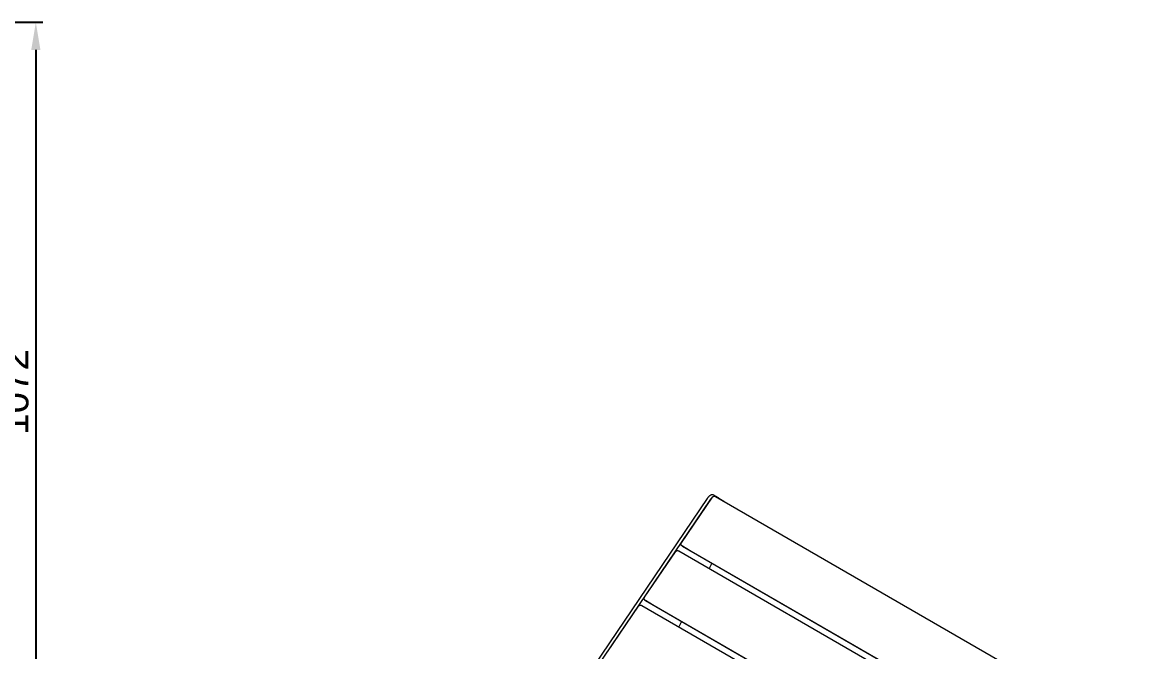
# Model space of a CAD drawing. Header units: millimetres. Extents: x 143 to 4970, y 293 to 3610.
# Drawn here: x 3321 to 4939, y 2606 to 3519 of the extents above; entities that cross this region are included whole.
import ezdxf

# ---------------------------------------------------------------- set-up
doc = ezdxf.new("R2010")
doc.units = ezdxf.units.MM
doc.layers.add('ZANO_R', color=7, linetype='Continuous', lineweight=0)
doc.styles.get("Standard").update_dxf_attribs({"font": 'ARIALUNI.TTF'})
doc.dimstyles.new('pl i ang', dxfattribs={"dimtxt": 50, "dimasz": 50, "dimexe": 1.25, "dimexo": 0.625, "dimgap": 10, "dimtad": 1, "dimtoh": 1, "dimtxsty": 'Standard', "dimcen": 2.5, "dimclrd": 1, "dimclre": 1, "dimclrt": 1, "dimadec": 0, "dimazin": 0, "dimtfac": 1, "dimtmove": 0, "dimatfit": 3, "dimfxl": 1, "dimarcsym": 1})

# ---------------------------------------------------------------- blocks, each defined once
blk = doc.blocks.new('*D394')
at = {"layer": 'ZANO_R', "color": 1, "lineweight": -2}
for p, q in [((3271.3, 3518.7), (3351, 3518.7)), ((3341, 3478.7), (3341, 2486.3)), ((3265.1, 2446.3), (3351, 2446.3))]:
    blk.add_line(p, q, dxfattribs=at)
at = {"layer": 'ZANO_R', "color": 1}
for points in [[(3347.6, 3478.7), (3334.3, 3478.7), (3341, 3518.7)], [(3334.3, 2486.3), (3347.6, 2486.3), (3341, 2446.3)]]:
    blk.add_solid(points, dxfattribs=at)
at = {"layer": 'ZANO_R', "color": 1, "insert": (3310.5, 2982.5), "char_height": 40, "attachment_point": 5, "rotation": 90}
blk.add_mtext('1072', dxfattribs=at)

msp = doc.modelspace()

# ---------------------------------------------------------------- linework, layer by layer
at = {"layer": 'ZANO_R'}
for p, q in [((4318.4, 2831.8), (4318.1, 2831.5)), ((4318.7, 2832), (4318.4, 2831.8)), ((4319.1, 2832.3), (4318.7, 2832)), ((4319.2, 2832.4), (4319.1, 2832.3)), ((4319.4, 2832.5), (4319.2, 2832.4)), ((4319.5, 2832.6), (4319.4, 2832.5)), ((4319.7, 2832.7), (4319.5, 2832.6)), ((4319.9, 2832.7), (4319.7, 2832.7)), ((4320, 2832.8), (4319.9, 2832.7)), ((4320.2, 2832.9), (4320, 2832.8)), ((4320.3, 2833), (4320.2, 2832.9)), ((4320.5, 2833.1), (4320.3, 2833)), ((4320.6, 2833.1), (4320.5, 2833.1)), ((4320.8, 2833.2), (4320.6, 2833.1)), ((4320.9, 2833.2), (4320.8, 2833.2)), ((4321.1, 2833.3), (4320.9, 2833.2)), ((4321.2, 2833.3), (4321.1, 2833.3)), ((4321.4, 2833.4), (4321.2, 2833.3)), ((4321.5, 2833.4), (4321.4, 2833.4)), ((4321.7, 2833.4), (4321.5, 2833.4)), ((4321.8, 2833.5), (4321.7, 2833.4)), ((4321.9, 2833.5), (4321.8, 2833.5)), ((4322.1, 2833.5), (4321.9, 2833.5)), ((4322.2, 2833.5), (4322.1, 2833.5)), ((4322.3, 2833.5), (4322.2, 2833.5)), ((4322.4, 2833.5), (4322.3, 2833.5)), ((4322.5, 2833.5), (4322.4, 2833.5)), ((4322.4, 2833.5), (4322.4, 2833.5)), ((4322.6, 2833.5), (4322.5, 2833.5)), ((4322.7, 2833.5), (4322.6, 2833.5)), ((4322.6, 2833.5), (4322.6, 2833.5)), ((4322.8, 2833.5), (4322.7, 2833.5)), ((4322.7, 2833.5), (4322.7, 2833.5)), ((4322.9, 2833.5), (4322.8, 2833.5)), ((4323, 2833.5), (4322.9, 2833.5)), ((4322.9, 2833.5), (4322.9, 2833.5)), ((4323.1, 2833.5), (4323, 2833.5)), ((4323, 2833.5), (4323, 2833.5)), ((4323.2, 2833.5), (4323.1, 2833.5)), ((4323.1, 2833.5), (4323.1, 2833.5)), ((4323.2, 2833.4), (4323.2, 2833.5)), ((4323.3, 2833.4), (4323.2, 2833.4)), ((4323.4, 2833.4), (4323.3, 2833.4)), ((4323.3, 2833.4), (4323.3, 2833.4)), ((4323.5, 2833.4), (4323.4, 2833.4)), ((4323.4, 2833.4), (4323.4, 2833.4)), ((4323.6, 2833.3), (4323.5, 2833.4)), ((4323.5, 2833.4), (4323.5, 2833.4)), ((4323.7, 2833.3), (4323.6, 2833.3)), ((4323.6, 2833.3), (4323.6, 2833.3)), ((4323.8, 2833.2), (4323.7, 2833.3)), ((4323.7, 2833.3), (4323.7, 2833.3)), ((4323.8, 2833.2), (4323.8, 2833.2)), ((4331.4, 2828.9), (4323.8, 2833.2)), ((4315.1, 2828.2), (3899.4, 2215.6)), ((4318.8, 2825.6), (3903, 2213)), ((4277.7, 2763.8), (4322.6, 2829.9)), ((4315.4, 2828.5), (4315.1, 2828.2)), ((4315.6, 2828.9), (4315.4, 2828.5)), ((4315.8, 2829.2), (4315.6, 2828.9)), ((4316.1, 2829.5), (4315.8, 2829.2)), ((4316.4, 2829.8), (4316.1, 2829.5)), ((4316.6, 2830.1), (4316.4, 2829.8)), ((4316.9, 2830.4), (4316.6, 2830.1)), ((4317.2, 2830.7), (4316.9, 2830.4)), ((4317.5, 2831), (4317.2, 2830.7)), ((4317.8, 2831.3), (4317.5, 2831)), ((4318.1, 2831.5), (4317.8, 2831.3)), ((4319.1, 2826.1), (4318.8, 2825.6)), ((4319.4, 2826.5), (4319.1, 2826.1)), ((4319.8, 2826.9), (4319.4, 2826.5)), ((4320.1, 2827.3), (4319.8, 2826.9)), ((4320.5, 2827.7), (4320.1, 2827.3)), ((4320.9, 2828.1), (4320.5, 2827.7)), ((4321.3, 2828.5), (4320.9, 2828.1)), ((4321.7, 2828.8), (4321.3, 2828.5)), ((4322.1, 2829.2), (4321.7, 2828.8)), ((4322.6, 2829.9), (4322.7, 2830)), ((4322.7, 2830.1), (4322.8, 2830.2)), ((4322.7, 2830), (4322.7, 2830.1)), ((4322.8, 2830.2), (4322.9, 2830.3)), ((4322.9, 2830.3), (4323, 2830.4)), ((4323, 2830.4), (4323, 2830.5)), ((4323, 2830.5), (4323.1, 2830.5)), ((4323.1, 2830.5), (4323.2, 2830.6)), ((4323.2, 2830.6), (4323.3, 2830.7)), ((4323.3, 2830.7), (4323.4, 2830.8)), ((4323.4, 2830.8), (4323.5, 2830.8)), ((4323.5, 2830.8), (4323.6, 2830.9)), ((4323.6, 2830.9), (4323.7, 2831)), ((4323.7, 2831), (4323.8, 2831)), ((4323.8, 2831), (4323.9, 2831.1)), ((4323.9, 2831.1), (4324, 2831.1)), ((4324, 2831.1), (4324.2, 2831.2)), ((4324.2, 2831.2), (4324.3, 2831.2)), ((4324.3, 2831.2), (4324.4, 2831.3)), ((4324.4, 2831.3), (4324.5, 2831.3)), ((4324.5, 2831.3), (4324.6, 2831.3)), ((4324.6, 2831.3), (4324.7, 2831.3)), ((4324.7, 2831.3), (4324.9, 2831.4)), ((4324.9, 2831.4), (4325, 2831.4)), ((4325, 2831.4), (4325.1, 2831.4)), ((4325.1, 2831.4), (4325.2, 2831.4)), ((4325.2, 2831.4), (4325.3, 2831.4)), ((4325.3, 2831.4), (4325.5, 2831.4)), ((4325.5, 2831.4), (4325.6, 2831.4)), ((4325.6, 2831.4), (4325.7, 2831.4)), ((4325.7, 2831.4), (4325.8, 2831.4)), ((4325.8, 2831.4), (4325.9, 2831.4)), ((4325.9, 2831.4), (4326.1, 2831.4)), ((4326.1, 2831.4), (4326.2, 2831.3)), ((4326.2, 2831.3), (4326.3, 2831.3)), ((4326.3, 2831.3), (4326.4, 2831.3)), ((4326.4, 2831.3), (4326.5, 2831.3)), ((4326.5, 2831.3), (4326.6, 2831.2)), ((4326.6, 2831.2), (4326.7, 2831.2)), ((4326.7, 2831.2), (4326.9, 2831.1)), ((4326.9, 2831.1), (4327, 2831.1)), ((4327, 2831.1), (4327.1, 2831)), ((4327.1, 2831), (4327.2, 2831)), ((4327.2, 2831), (4939.5, 2477.4)), ((4331.4, 2828.9), (4332.9, 2828)), ((4332.9, 2828), (4334.4, 2827.1)), ((4334.4, 2827.1), (4338.9, 2824.2)), ((4224.1, 2684.8), (4269, 2750.9)), ((4269, 2751), (4269.1, 2751.1)), ((4269, 2750.9), (4269, 2751)), ((4269.1, 2751.1), (4269.2, 2751.2)), ((4269.2, 2751.2), (4269.3, 2751.3)), ((4269.3, 2751.4), (4269.4, 2751.5)), ((4269.3, 2751.3), (4269.3, 2751.4)), ((4269.4, 2751.5), (4269.5, 2751.5)), ((4269.5, 2751.5), (4269.6, 2751.6)), ((4269.6, 2751.6), (4269.7, 2751.7)), ((4269.7, 2751.7), (4269.8, 2751.8)), ((4269.8, 2751.8), (4269.9, 2751.8)), ((4269.9, 2751.8), (4270, 2751.9)), ((4270, 2751.9), (4270.1, 2752)), ((4270.1, 2752), (4270.2, 2752)), ((4270.2, 2752), (4270.3, 2752.1)), ((4270.3, 2752.1), (4270.4, 2752.1)), ((4270.4, 2752.1), (4270.5, 2752.2)), ((4270.5, 2752.2), (4270.7, 2752.2)), ((4270.7, 2752.2), (4270.8, 2752.3)), ((4270.8, 2752.3), (4270.9, 2752.3)), ((4270.9, 2752.3), (4271, 2752.3)), ((4271, 2752.3), (4271.1, 2752.3)), ((4271.1, 2752.3), (4271.2, 2752.4)), ((4271.2, 2752.4), (4271.4, 2752.4)), ((4271.4, 2752.4), (4271.5, 2752.4)), ((4271.5, 2752.4), (4271.6, 2752.4)), ((4271.6, 2752.4), (4271.7, 2752.4)), ((4271.7, 2752.4), (4271.8, 2752.4)), ((4271.8, 2752.4), (4272, 2752.4)), ((4272, 2752.4), (4272.1, 2752.4)), ((4272.1, 2752.4), (4272.2, 2752.4)), ((4272.2, 2752.4), (4272.3, 2752.4)), ((4272.3, 2752.4), (4272.4, 2752.4)), ((4272.4, 2752.4), (4272.6, 2752.3)), ((4272.6, 2752.3), (4272.7, 2752.3)), ((4272.7, 2752.3), (4272.8, 2752.3)), ((4272.8, 2752.3), (4272.9, 2752.3)), ((4272.9, 2752.3), (4273, 2752.2)), ((4273, 2752.2), (4273.1, 2752.2)), ((4273.1, 2752.2), (4273.2, 2752.1)), ((4273.2, 2752.1), (4273.4, 2752.1)), ((4273.4, 2752.1), (4273.5, 2752)), ((4273.5, 2752), (4273.6, 2752)), ((4273.6, 2752), (4897.5, 2391.7)), ((4277.1, 2762), (4277.2, 2762.1)), ((4277.1, 2761.9), (4277.1, 2762)), ((4277.1, 2761.8), (4277.1, 2761.9)), ((4277.2, 2761.7), (4277.1, 2761.8)), ((4277.2, 2762.6), (4277.3, 2762.7)), ((4277.2, 2762.5), (4277.2, 2762.6)), ((4277.2, 2762.4), (4277.2, 2762.5)), ((4277.2, 2762.3), (4277.2, 2762.4)), ((4277.2, 2762.1), (4277.2, 2762.3)), ((4277.2, 2761.5), (4277.2, 2761.7)), ((4277.2, 2761.4), (4277.2, 2761.5)), ((4277.2, 2761.3), (4277.2, 2761.4)), ((4277.2, 2761.2), (4277.2, 2761.3)), ((4277.2, 2761.1), (4277.2, 2761.2)), ((4277.3, 2760.9), (4277.2, 2761.1)), ((4277.3, 2763), (4277.4, 2763.1)), ((4277.3, 2762.9), (4277.3, 2763)), ((4277.3, 2762.7), (4277.3, 2762.9)), ((4277.3, 2760.8), (4277.3, 2760.9)), ((4277.3, 2760.7), (4277.3, 2760.8)), ((4277.4, 2760.6), (4277.3, 2760.7)), ((4277.4, 2763.3), (4277.5, 2763.4)), ((4277.4, 2763.2), (4277.4, 2763.3)), ((4277.4, 2763.1), (4277.4, 2763.2)), ((4277.4, 2760.5), (4277.4, 2760.6)), ((4277.5, 2760.4), (4277.4, 2760.5)), ((4277.5, 2763.4), (4277.6, 2763.5)), ((4277.5, 2760.3), (4277.5, 2760.4)), ((4277.6, 2760.2), (4277.5, 2760.3)), ((4277.6, 2763.6), (4277.7, 2763.7)), ((4277.6, 2763.5), (4277.6, 2763.6)), ((4277.7, 2760.1), (4277.6, 2760.2)), ((4277.7, 2763.7), (4277.7, 2763.8)), ((4277.7, 2763.8), (4277.7, 2763.8)), ((4277.7, 2760), (4277.7, 2760.1)), ((4277.8, 2759.9), (4277.7, 2760)), ((4277.9, 2759.8), (4277.8, 2759.9)), ((4277.9, 2759.7), (4277.9, 2759.8)), ((4278, 2759.6), (4277.9, 2759.7)), ((4278.1, 2759.5), (4278, 2759.6)), ((4278.2, 2759.4), (4278.1, 2759.5)), ((4278.3, 2759.3), (4278.2, 2759.4)), ((4278.4, 2759.2), (4278.3, 2759.3)), ((4278.5, 2759.2), (4278.4, 2759.2)), ((4278.6, 2759.1), (4278.5, 2759.2)), ((4278.7, 2759), (4278.6, 2759.1)), ((4278.8, 2759), (4278.7, 2759)), ((4278.9, 2758.9), (4278.8, 2759)), ((4278.9, 2758.9), (4278.9, 2758.9)), ((4278.9, 2758.9), (4900.9, 2399.8)), ((4291.8, 2751.3), (4278.9, 2758.9)), ((4908.6, 2395.2), (4291.8, 2751.3)), ((4321.7, 2734.1), (4317.7, 2726.5)), ((4170.5, 2605.8), (4215.4, 2671.9)), ((4215.4, 2672), (4215.5, 2672.1)), ((4215.4, 2671.9), (4215.4, 2672)), ((4215.5, 2672.1), (4215.6, 2672.2)), ((4215.6, 2672.2), (4215.7, 2672.3)), ((4215.7, 2672.4), (4215.8, 2672.5)), ((4215.7, 2672.3), (4215.7, 2672.4)), ((4215.8, 2672.5), (4215.9, 2672.5)), ((4215.9, 2672.5), (4216, 2672.6)), ((4216, 2672.6), (4216.1, 2672.7)), ((4216.1, 2672.7), (4216.2, 2672.8)), ((4216.2, 2672.8), (4216.3, 2672.8)), ((4216.3, 2672.8), (4216.4, 2672.9)), ((4216.4, 2672.9), (4216.5, 2673)), ((4216.5, 2673), (4216.6, 2673)), ((4216.6, 2673), (4216.7, 2673.1)), ((4216.7, 2673.1), (4216.8, 2673.1)), ((4216.8, 2673.1), (4216.9, 2673.2)), ((4216.9, 2673.2), (4217, 2673.2)), ((4217, 2673.2), (4217.2, 2673.3)), ((4217.2, 2673.3), (4217.3, 2673.3)), ((4217.3, 2673.3), (4217.4, 2673.3)), ((4217.4, 2673.3), (4217.5, 2673.3)), ((4217.5, 2673.3), (4217.6, 2673.4)), ((4217.6, 2673.4), (4217.7, 2673.4)), ((4217.7, 2673.4), (4217.9, 2673.4)), ((4217.9, 2673.4), (4218, 2673.4)), ((4218, 2673.4), (4218.1, 2673.4)), ((4218.1, 2673.4), (4218.2, 2673.4)), ((4218.2, 2673.4), (4218.3, 2673.4)), ((4218.3, 2673.4), (4218.5, 2673.4)), ((4218.5, 2673.4), (4218.6, 2673.4)), ((4218.6, 2673.4), (4218.7, 2673.4)), ((4218.7, 2673.4), (4218.8, 2673.4)), ((4218.8, 2673.4), (4218.9, 2673.3)), ((4218.9, 2673.3), (4219.1, 2673.3)), ((4219.1, 2673.3), (4219.2, 2673.3)), ((4219.2, 2673.3), (4219.3, 2673.3)), ((4219.3, 2673.3), (4219.4, 2673.2)), ((4219.4, 2673.2), (4219.5, 2673.2)), ((4219.5, 2673.2), (4219.6, 2673.1)), ((4219.6, 2673.1), (4219.7, 2673.1)), ((4219.7, 2673.1), (4219.8, 2673)), ((4219.8, 2673), (4220, 2673)), ((4220, 2673), (4855.5, 2306)), ((4223.5, 2683.1), (4223.6, 2683.3)), ((4223.5, 2683), (4223.5, 2683.1)), ((4223.5, 2682.9), (4223.5, 2683)), ((4223.5, 2682.8), (4223.5, 2682.9)), ((4223.5, 2682.7), (4223.5, 2682.8)), ((4223.5, 2682.5), (4223.5, 2682.7)), ((4223.6, 2682.4), (4223.5, 2682.5)), ((4223.6, 2683.7), (4223.7, 2683.8)), ((4223.6, 2683.6), (4223.6, 2683.7)), ((4223.6, 2683.5), (4223.6, 2683.6)), ((4223.6, 2683.4), (4223.6, 2683.5)), ((4223.6, 2683.3), (4223.6, 2683.4)), ((4223.6, 2682.3), (4223.6, 2682.4)), ((4223.6, 2682.2), (4223.6, 2682.3)), ((4223.6, 2682.1), (4223.6, 2682.2)), ((4223.7, 2681.9), (4223.6, 2682.1)), ((4223.7, 2684.1), (4223.8, 2684.2)), ((4223.7, 2684), (4223.7, 2684.1)), ((4223.7, 2683.8), (4223.7, 2684)), ((4223.7, 2681.8), (4223.7, 2681.9)), ((4223.7, 2681.7), (4223.7, 2681.8)), ((4223.8, 2681.6), (4223.7, 2681.7)), ((4223.8, 2684.3), (4223.9, 2684.4)), ((4223.8, 2684.2), (4223.8, 2684.3)), ((4223.8, 2681.5), (4223.8, 2681.6)), ((4223.9, 2681.4), (4223.8, 2681.5)), ((4223.9, 2684.5), (4224, 2684.6)), ((4223.9, 2684.4), (4223.9, 2684.5)), ((4223.9, 2681.3), (4223.9, 2681.4)), ((4224, 2681.2), (4223.9, 2681.3)), ((4224, 2684.7), (4224.1, 2684.8)), ((4224, 2684.6), (4224, 2684.7)), ((4224, 2681.1), (4224, 2681.2)), ((4224.1, 2681), (4224, 2681.1)), ((4224.1, 2684.8), (4224.1, 2684.8)), ((4224.2, 2680.9), (4224.1, 2681)), ((4224.3, 2680.8), (4224.2, 2680.9)), ((4224.3, 2680.7), (4224.3, 2680.8)), ((4224.4, 2680.6), (4224.3, 2680.7)), ((4224.5, 2680.5), (4224.4, 2680.6)), ((4224.6, 2680.4), (4224.5, 2680.5)), ((4224.7, 2680.3), (4224.6, 2680.4)), ((4224.8, 2680.2), (4224.7, 2680.3)), ((4224.9, 2680.1), (4224.8, 2680.2)), ((4224.8, 2680.2), (4224.8, 2680.2)), ((4225, 2680), (4224.9, 2680.1)), ((4225.1, 2680), (4225, 2680)), ((4225.2, 2679.9), (4225.1, 2680)), ((4225.3, 2679.9), (4225.2, 2679.9)), ((4225.3, 2679.9), (4858.9, 2314)), ((4238.2, 2672.3), (4225.3, 2679.9)), ((4866.7, 2309.5), (4238.2, 2672.3)), ((4277.8, 2649.4), (4273.9, 2641.8))]:
    msp.add_line(p, q, dxfattribs=at)

# ---------------------------------------------------------------- dimensions: what is measured, and where the dimension line sits
dim = msp.add_linear_dim(base=(3341, 2446.3), p1=(3261.3, 3518.7), p2=(3255.1, 2446.3), angle=90, dimstyle='pl i ang', override={"dimtxt": 40, "dimasz": 40, "dimexe": 10, "dimexo": 10, "dimtoh": 0, "dimdec": 0, "dimtdec": 0, "dimtmove": 1}, dxfattribs=at)
dim.commit()
dim.dimension.update_dxf_attribs({"geometry": '*D394', "text_midpoint": (3310.5, 2982.5)})

doc.saveas('drawing.dxf')
